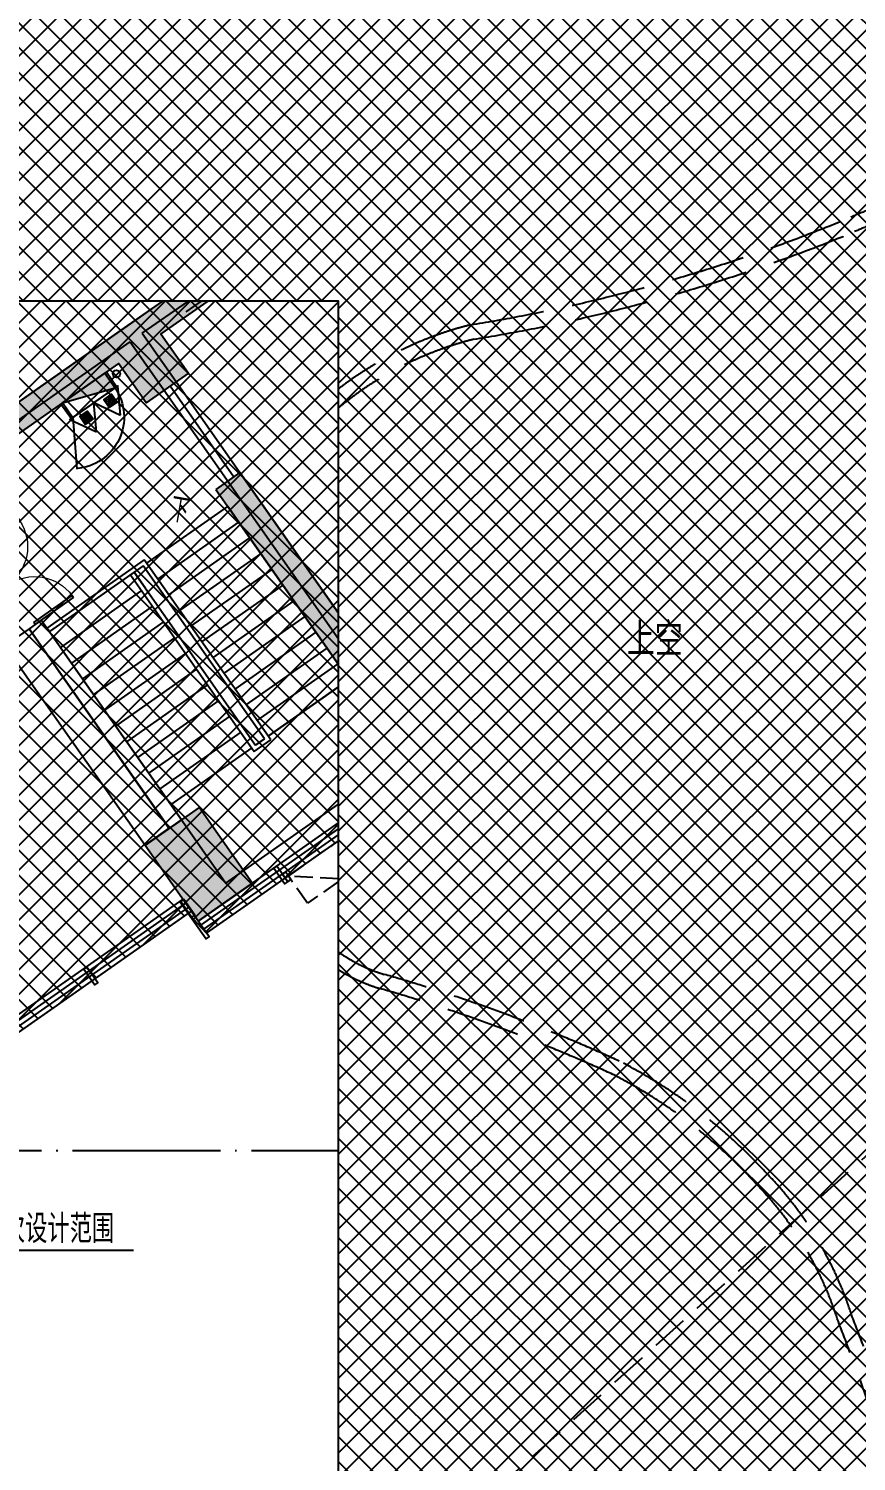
# Model space of a CAD drawing. Header units: millimetres. Extents: x 12325263 to 13848842, y -1463133 to 573208.
# Drawn here: x 12522048 to 12533246, y -631816 to -612421 of the extents above; entities that cross this region are included whole.
import ezdxf
from ezdxf.xclip import XClip

# ---------------------------------------------------------------- set-up
doc = ezdxf.new("R2010")
doc.units = ezdxf.units.MM
doc.header["$LTSCALE"] = 1000
doc.header["$XCLIPFRAME"] = 0
for name, pattern in [('$0$DASH', [0.35, 0.25, -0.1]), ('11# 首层平面图(售)$0$$0$DASH', [0.35, 0.25, -0.1]), ('11#楼二层平面图(售)$0$ACAD_ISO02W100', [15, 12, -3]), ('ACAD_ISO02W100', [15, 12, -3]), ('DASHED2', [0.375, 0.25, -0.125]), ('DOTE', [2.42, 2, -0.2, 0.02, -0.2])]:
    doc.linetypes.add(name, pattern=pattern)
for name, color, linetype in [('11#楼二层平面图(售)$0$投影线', 6, '11#楼二层平面图(售)$0$ACAD_ISO02W100'), ('A-ANNO-TEXT', 7, 'Continuous'), ('A-AXIS', 16, 'DOTE'), ('A-WALL', 5, 'Continuous'), ('A-WALL-PATT', 8, 'Continuous'), ('AXIS', 3, 'Continuous'), ('BZX415$0$56号楼首层墙柱$0$0q-柱0', 4, 'Continuous'), ('BZX415$0$56号楼首层墙柱$0$0q-柱填充', 8, 'Continuous'), ('BZX415$0$5、6#楼首层平面图$0$1、2#楼标准层核心筒$0$1、2#楼标准层核心筒$0$WALL', 4, 'Continuous'), ('BZX415$0$5、6#楼首层平面图$0$WALL', 4, 'Continuous'), ('CURTWALL', 2, 'Continuous'), ('DIM_SYMB', 3, 'Continuous'), ('PUB_HATCH', 8, 'Continuous'), ('PUB_TEXT', 7, 'Continuous'), ('S-BZ', 7, 'Continuous'), ('S-消火栓', 10, 'Continuous'), ('S-消火栓立管', 20, 'Continuous'), ('S-灭火器', 2, 'Continuous'), ('s-首层组合pm$0$hs$0$首二层+地下室_04(1)$0$0F$0$12#楼首层平面图$0$CURTWALL', 2, 'Continuous'), ('STAIR', 2, 'Continuous'), ('WALL', 5, 'Continuous'), ('WINDOW', 4, 'Continuous'), ('外立面', 83, 'Continuous'), ('投影线', 6, 'ACAD_ISO02W100'), ('首二层+地下室_04(1)$0$1#1F$0$1#楼首层平面图$0$1#楼首层平面图$0$CURTWALL', 2, 'Continuous')]:
    doc.layers.add(name, color=color, linetype=linetype)
doc.styles.add('_TCH_DIM', font='SIMPLEX.shx', dxfattribs={"width": 0.7, "bigfont": 'GBCBIG.shx'})
doc.styles.add('TITXV', font='', dxfattribs={"width": 0.7})
doc.styles.add('宋体', font='', dxfattribs={"width": 0.65})
doc.styles.get('TITXV').set_extended_font_data('SimSun')
doc.styles.get('宋体').set_extended_font_data('SimSun')

# ---------------------------------------------------------------- blocks, each defined once
blk = doc.blocks.new('A$C3A5F05FE')
at = {"color": 8, "linetype": '11# 首层平面图(售)$0$$0$DASH', "ltscale": 4}
for points in [[(70393.1, 58615), (76020.5, 52989.9), (92642.8, 44567.6), (99048.4, 46264.6)], [(70322.4, 58544.3), (75961.1, 52907.9), (92631.5, 44461.2), (99091.3, 46172.5)]]:
    blk.add_lwpolyline(points, dxfattribs=at)
for points in [[(113157.9, 50078.2, 0.050408), (113506.8, 51979.3, 0.3987693), (109313.6, 56653.2, 0.1496509), (105699.4, 55564.7, -0.0580203), (100912, 53256.7, 0.1412847), (98856.7, 51525.6, 0.1412847)], [(112965.9, 50133.9, 0.0502953), (113307.1, 51991.3, 0.3978642), (109304.7, 56453.2, 0.1494176), (105808.7, 55397.2, -0.0579584), (100985.3, 53070.4, 0.1409566), (99021.3, 51411.9, 0.1935554), (98402.1, 48804, 0.0735055), (99675.7, 45475.2, 0.2400182), (101279.3, 44393.6, -0.0376712), (104613.5, 43787.8, -0.0882987), (106795.9, 42669.1, -0.1171837), (108304.8, 40949.2, -0.0128903), (109225.5, 39332.7, 0.0976665), (111620.4, 37433.7, 0.1819727), (113958.9, 37297.2, 0.2515961), (116532.6, 39990.2, 0.0546219), (115659.6, 49563.4, 0.4630226)], [(104563, 43594.3, 0.0376908), (101256.8, 44194.8, -0.2401578), (99501.1, 45377.7, -0.0736333), (98205.4, 48767.4, -0.1940347), (98858, 51527.4, -0.1940347)], [(104559.3, 43595.2, -0.0883133), (106678.9, 42506.8, -0.1175585), (108130.6, 40850.8, -0.0130774), (109059.1, 39219.7, 0.0985998), (111536, 37252.2, 0.1822214), (114018.3, 37106.3, 0.0033442), (114020.9, 37107.1, 0.2532382), (116732.1, 39961.5, 0.0547635), (115855.6, 49603.1, 0.0547635)]]:
    blk.add_lwpolyline(points, format="xyb", dxfattribs=at)
blk = doc.blocks.new('asdfadgf')
at = {"layer": '投影线', "linetype": 'DASHED2', "ltscale": 2}
for points in [[(23530, -12936), (16584, -13527), (1628, -2322), (-3323, 4738)], [(23530, -12835), (16614, -13424), (1701, -2251), (-3241, 4796)]]:
    blk.add_lwpolyline(points, dxfattribs=at)
blk = doc.blocks.new('asdfaggagBZX415$0$56号楼首层墙柱')
at = {"layer": 'BZX415$0$56号楼首层墙柱$0$0q-柱填充'}
h = blk.add_hatch(color=256, dxfattribs=at)
h.dxf.hatch_style = 1
h.paths.add_polyline_path([(-2300, -6300), (-2300, -5000), (9050, -5000), (9050, -4550), (9550, -4550), (9550, -5000), (11350, -5000), (11350, -5350), (2250, -5350), (2250, -6000), (1550, -6000), (1550, -5350), (-1300, -5350), (-1300, -6300)])
h = blk.add_hatch(color=256, dxfattribs=at)
h.dxf.hatch_style = 1
h.paths.add_polyline_path([(1650, -7500), (1650, -11950), (2500, -11950), (2500, -11250), (2050, -11250), (2050, -7500)])
h = blk.add_hatch(color=256, dxfattribs=at)
h.dxf.hatch_style = 1
h.paths.add_polyline_path([(-1900, -10900), (-1000, -10900), (-1000, -12150), (-1900, -12150)])
at = {"layer": 'BZX415$0$56号楼首层墙柱$0$0q-柱0'}
for points in [[(-2300, -6300), (-2300, -5000), (9050, -5000), (9050, -4550), (9550, -4550), (9550, -5000), (11350, -5000), (11350, -5350), (2250, -5350), (2250, -6000), (1550, -6000), (1550, -5350), (-1300, -5350), (-1300, -6300)], [(1650, -7500), (1650, -11950), (2500, -11950), (2500, -11250), (2050, -11250), (2050, -7500)], [(-1900, -10900), (-1000, -10900), (-1000, -12150), (-1900, -12150)]]:
    blk.add_lwpolyline(points, close=True, dxfattribs=at)
blk = doc.blocks.new('asdfaggagA$C1B177A32')
at = {"layer": 'Defpoints'}
for p, q in [((0, 693), (0, 933)), ((25, 933), (0, 933)), ((725, 933), (750, 933)), ((750, 693), (750, 933)), ((0, 693), (750, 693))]:
    blk.add_line(p, q, dxfattribs=at)
at = {"layer": 'S-BZ'}
blk.add_line((25, 693), (725, 693), dxfattribs=at)
at = {"layer": 'S-消火栓'}
for p, q in [((25, 933), (25, 693)), ((725, 933), (25, 933)), ((725, 933), (25, 693)), ((725, 693), (725, 933)), ((25, 693), (725, 693))]:
    blk.add_line(p, q, dxfattribs=at)
at = {"layer": 'S-消火栓', "color": 0}
blk.add_line((725, 692), (1081, 89), dxfattribs=at)
blk.add_arc((725, 700), 700, 180.6, 300.6, dxfattribs=at)
at = {"layer": 'S-消火栓'}
blk.add_solid([(25, 933), (25, 693), (725, 933)], dxfattribs=at)
blk = doc.blocks.new('asdfaggag$TWTSYS$00000546')
h = blk.add_hatch()
h.set_pattern_fill('ANSI31', color=256, scale=200, style=0)
h.set_pattern_definition([(45, (-38543.802, -6670.83), (-17.67767, 17.67767), [])])
h.paths.add_polyline_path([(-65, 174), (65, 174), (65, 44), (-65, 44)])
for points in [[(0, 344), (-198, 0), (198, 0)], [(-65, 174), (65, 174), (65, 44), (-65, 44)]]:
    blk.add_lwpolyline(points, close=True)
blk = doc.blocks.new('asdfaggagA$C780603D1')
at = {"layer": 'S-灭火器', "rotation": 270}
for p in [(0, 595), (0, 198)]:
    blk.add_blockref('asdfaggag$TWTSYS$00000546', p, dxfattribs=at)
blk = doc.blocks.new('asdfaggagA$C5C9A7AF5')
at = {"layer": 'S-消火栓', "xscale": -1, "rotation": 180}
blk.add_blockref('asdfaggagA$C1B177A32', (22, 933), dxfattribs=at)
at = {"layer": 'S-灭火器', "rotation": 90}
blk.add_blockref('asdfaggagA$C780603D1', (794, 240), dxfattribs=at)
blk = doc.blocks.new('asdfaggag$DorLib2D$00000002')
for p, q in [((-0.5, 0), (-0.5, 0.4875)), ((-0.475, 0.4875), (-0.5, 0.4875)), ((-0.475, 0), (-0.475, 0.4875)), ((0.475, 0), (0.475, 0.4875)), ((0.475, 0.4875), (0.5, 0.4875)), ((0.5, 0), (0.5, 0.4875)), ((-0.5, 0), (-0.475, 0)), ((0.5, 0), (0.475, 0))]:
    blk.add_line(p, q)
at = {"lineweight": 13}
for centre, start, end in [((-0.4875, 0), 0, 88.53072), ((0.4875, 0), 91.46928, 180)]:
    blk.add_arc(centre, 0.4875, start, end, dxfattribs=at)
blk = doc.blocks.new('asdfaggagghrth')
at = {"color": 8}
blk.add_lwpolyline([(-1898, -7594), (-1898, -10895), (-1498, -10896), (-1499, -7595)], close=True, dxfattribs=at)
at = {"layer": '11#楼二层平面图(售)$0$投影线'}
blk.add_lwpolyline([(1950, -6000), (1950, -7500)], dxfattribs=at)
at = {"layer": 'BZX415$0$5、6#楼首层平面图$0$1、2#楼标准层核心筒$0$1、2#楼标准层核心筒$0$WALL'}
blk.add_line((6600, -5300), (2700, -5300), dxfattribs=at)
at = {"layer": 'BZX415$0$5、6#楼首层平面图$0$WALL'}
for p, q in [((-1500, -5000), (1950, -5000)), ((1950, -5000), (5250, -5000)), ((-1800, -5200), (1850, -5200)), ((1850, -5200), (1850, -11250)), ((2050, -5200), (2050, -11250)), ((2050, -5200), (5150, -5200))]:
    blk.add_line(p, q, dxfattribs=at)
at = {"layer": 'CURTWALL', "linetype": 'ByBlock'}
for p, q in [((-14950, -11790), (-1896, -11788)), ((-1896, -11788), (-1896, -11988)), ((-14950, -11857), (-1896, -11855)), ((-14950, -11923), (-1896, -11921)), ((-14950, -11990), (-1896, -11988))]:
    blk.add_line(p, q, dxfattribs=at)
for points in [[(-1900, -12150), (2000, -12150)], [(-1900, -12216), (2000, -12216)], [(-1900, -12284), (2000, -12284)], [(-1900, -12350), (2000, -12350)]]:
    blk.add_lwpolyline(points, dxfattribs=at)
at = {"layer": 'DIM_SYMB'}
blk.add_lwpolyline([(952, -7654, 0, 0, 0), (952, -11294, 0, 0, 0), (-598, -11294, 0, 0, 0), (-598, -8474, 80, 0, 0), (-598, -8174, 0, 0, 0)], format="xyseb", dxfattribs=at)
at = {"layer": 'S-消火栓立管', "linetype": 'Continuous'}
blk.add_circle((1449, -5447), 50, dxfattribs=at)
at = {"layer": 'STAIR'}
for p, q in [((312, -7724), (-1298, -7725)), ((-1298, -7785), (-1298, -7725)), ((312, -10704), (312, -7724)), ((252, -7784), (-1298, -7785)), ((42, -7784), (42, -10704)), ((102, -7784), (42, -7784)), ((102, -7784), (102, -10644)), ((102, -8044), (102, -7784)), ((252, -10644), (252, -7784)), ((252, -10644), (252, -7784)), ((312, -7784), (1652, -7784)), ((1652, -10644), (1652, -7784)), ((42, -8044), (-1298, -8045)), ((-1298, -8045), (-1298, -10645)), ((102, -8044), (102, -10644)), ((312, -8044), (1652, -8044)), ((42, -8304), (-1298, -8305)), ((312, -8304), (1652, -8304)), ((42, -8564), (-1298, -8565)), ((312, -8564), (1652, -8564)), ((42, -8824), (-1298, -8825)), ((312, -8824), (1652, -8824)), ((42, -9084), (-1298, -9085)), ((312, -9084), (1652, -9084)), ((42, -9344), (-1298, -9345)), ((312, -9344), (1652, -9344)), ((42, -9604), (-1298, -9605)), ((312, -9604), (1652, -9604)), ((42, -9864), (-1298, -9865)), ((312, -9864), (1652, -9864)), ((42, -10124), (-1298, -10125)), ((312, -10124), (1652, -10124)), ((42, -10384), (-1298, -10385)), ((312, -10384), (1652, -10384)), ((42, -10644), (-1298, -10645)), ((42, -10644), (-1298, -10645)), ((-1298, -10645), (-1298, -11945)), ((102, -10644), (252, -10644)), ((252, -10644), (102, -10644)), ((312, -10644), (1652, -10644)), ((1652, -10644), (312, -10644)), ((42, -10704), (312, -10704)), ((-1298, -11945), (1652, -11944))]:
    blk.add_line(p, q, dxfattribs=at)
at = {"layer": 'WALL'}
for p, q in [((-1299, -7594), (-1499, -7595)), ((-1499, -7595), (-1498, -10897)), ((-1298, -10897), (-1299, -7594)), ((-1498, -10897), (-1298, -10897))]:
    blk.add_line(p, q, dxfattribs=at)
at = {"layer": '外立面'}
for points in [[(-3540, -11796), (-3540, -12055), (-3490, -12055), (-3490, -11796)], [(-1950, -11788), (-1950, -12409), (-1900, -12409), (-1900, -11788)], [(-1940, -11796), (-1940, -12055), (-1890, -12055), (-1890, -11796)], [(-650, -12150), (-650, -12409), (-600, -12409), (-600, -12150)], [(-600, -12283), (-600, -12409), (-550, -12409), (-550, -12283)]]:
    blk.add_lwpolyline(points, close=True, dxfattribs=at)
at = {"layer": '外立面', "linetype": '$0$DASH'}
blk.add_lwpolyline([(-550, -12350), (600, -12350), (600, -12800), (-550, -12800)], close=True, dxfattribs=at)
blk.add_lwpolyline([(600, -12350), (25, -12800), (-550, -12350)], dxfattribs=at)
at = {"layer": 'BZX415$0$56号楼首层墙柱$0$0q-柱填充'}
blk.add_blockref('asdfaggagBZX415$0$56号楼首层墙柱', (0, 0), dxfattribs=at)
at = {"layer": 'S-消火栓', "rotation": 179.9996244866067}
blk.add_blockref('asdfaggagA$C5C9A7AF5', (1371, -5352), dxfattribs=at)
at = {"layer": 'WINDOW', "xscale": -1300, "yscale": 1300, "zscale": -1300, "rotation": 270.0088933800033}
blk.add_blockref('asdfaggag$DorLib2D$00000002', (-1399, -6945), dxfattribs=at)
at = {"layer": 'PUB_TEXT', "style": '_TCH_DIM'}
blk.add_text('下', height=338, rotation=315.0102, dxfattribs=at).set_placement((884, -7482))
blk = doc.blocks.new('qlzw')
at = {"layer": 'A-AXIS'}
blk.add_line((12411416.8, 1078989.8), (12486866.8, 1078989.8), dxfattribs=at)

msp = doc.modelspace()

# ---------------------------------------------------------------- hatches: boundary and pattern name
at = {"layer": 'A-WALL-PATT'}
h = msp.add_hatch(dxfattribs=at)
h.set_pattern_fill('ANSI37', color=252, scale=150)
h.set_pattern_definition([(45, (-400000, 0), (-168.3798023, 168.3798023), []), (135, (-400000, 0), (-168.3798023, -168.3798023), [])])
edge = h.paths.add_edge_path()
edge.add_line((12617170, -539458), (12627664.7, -539458))
edge.add_line((12627664.7, -539458), (12617498.2, -546587.6))
edge.add_line((12617498.2, -546587.6), (12598406.6, -559976.1))
edge.add_line((12598406.6, -559976.1), (12585091.3, -540989.1))
edge.add_line((12585091.3, -540989.1), (12584144.7, -541197.3))
edge.add_line((12584144.7, -541197.3), (12583864.1, -542803.9))
edge.add_arc((12578880.4, -541928.7), 5060, 269.14738, 350.03971, ccw=False)
edge.add_arc((12578698.9, -554127.5), 7140.2, 89.14809, 125.03345)
edge.add_line((12574600, -548281), (12560037.5, -558490.6))
edge.add_line((12560037.5, -558490.6), (12559927.1, -558471.2))
edge.add_line((12559927.1, -558471.2), (12559927.1, -564050))
edge.add_line((12559927.1, -564050), (12558858.8, -564810))
edge.add_line((12558858.8, -564810), (12559927.1, -566333.2))
edge.add_line((12559927.1, -566333.2), (12559927.6, -588159))
edge.add_line((12559927.6, -588159), (12558263.3, -589586.8))
edge.add_line((12558263.3, -589586.8), (12557796.8, -589586.8))
edge.add_line((12557796.8, -589586.8), (12557796.8, -598151.2))
edge.add_line((12557796.8, -598151.2), (12560482.1, -600836.4))
edge.add_arc((12552451.5, -592361.2), 11675.6, 270.02561, 313.45682, ccw=False)
edge.add_line((12552456.7, -604036.8), (12551424.9, -604036.8))
edge.add_arc((12551424.9, -607536.8), 3500, 90, 186.80534)
edge.add_line((12547949.6, -607951.5), (12549871.4, -624055.3))
edge.add_line((12549871.4, -624055.3), (12550966.8, -633201.5))
edge.add_line((12550966.8, -633201.5), (12550966.8, -643886.8))
edge.add_line((12550966.8, -643886.8), (12550966.8, -653386.8))
edge.add_line((12550966.8, -653386.8), (12614072.2, -653386.8))
edge.add_line((12614072.2, -653386.8), (12616970.5, -653386.8))
edge.add_arc((12639113.3, -663769.1), 24455.9, 154.87893, 159.83059)
edge.add_arc((12619069.5, -656056.1), 3000, 166.12633, 249.14639)
edge.add_arc((12632240.8, -621479.9), 40000, 249.14639, 262.18067)
edge.add_line((12626798.8, -661108), (12526241.6, -661108))
edge.add_line((12526241.6, -661108), (12526241.6, -616108))
edge.add_line((12526241.6, -616108), (12504241.6, -616108))
edge.add_line((12504241.6, -616108), (12504241.6, -539458))
edge.add_line((12504241.6, -539458), (12586460, -539458))
edge.add_line((12586460, -539458), (12617170, -539458))

# ---------------------------------------------------------------- linework, layer by layer
at = {"layer": 'PUB_HATCH'}
msp.add_lwpolyline([(12557796.8, -589586.8), (12557796.8, -598151.2), (12560482.1, -600836.4, -0.1918059), (12552456.7, -604036.8), (12551424.9, -604036.8, 0.4494458), (12547949.6, -607951.5), (12549871.4, -624055.3), (12550966.8, -633201.5), (12550966.8, -643886.8), (12550966.8, -653386.8), (12614072.2, -653386.8), (12616970.5, -653386.8, 0.021609), (12616157, -655336.8, 0.3789662), (12618001.6, -658859.6, 0.0569342), (12626798.8, -661108), (12526241.6, -661108), (12526241.6, -616108), (12504241.6, -616108), (12504241.6, -539458)], format="xyb", dxfattribs=at)

# ---------------------------------------------------------------- next in the draw order: block references
at = {"layer": 's-首层组合pm$0$hs$0$首二层+地下室_04(1)$0$0F$0$12#楼首层平面图$0$CURTWALL'}
ref = msp.add_blockref('A$C3A5F05FE', (12419426.3, -651432.9), dxfattribs=dict(at, rotation=350.0412449425006))
XClip(ref).set_block_clipping_path([(195513.2503203545, 148017.0485826777), (64172.5014155116, 124955.6050650277), (77428.2917839233, 49460.5289228798), (99096.806788845, 53265.1915204667), (106879.0711930003, 8943.2290103992), (216551.3050909508, 28200.0099301159)])

# ---------------------------------------------------------------- next in the draw order: hatches: boundary and pattern name
at = {"layer": 'A-WALL-PATT'}
h = msp.add_hatch(dxfattribs=at)
h.set_pattern_fill('ANSI37', color=252, scale=150)
h.set_pattern_definition([(45, (2000, 0), (-168.3798023, 168.3798023), []), (135, (2000, 0), (-168.3798023, -168.3798023), [])])
h.paths.add_polyline_path([(12513409.1, -616108), (12511713.1, -617291.6), (12511600.9, -617131.4), (12505991.9, -621063.6), (12513563.4, -631864), (12524207.2, -624400.1), (12524455.8, -624667.5), (12526241.6, -623415.7), (12526241.6, -616108)])

# ---------------------------------------------------------------- next in the draw order: linework, layer by layer
msp.add_lwpolyline([(12474241.6, -616108), (12474241.6, -661108), (12526241.6, -661108), (12526241.6, -616108)], close=True)
at = {"layer": 'A-WALL-PATT', "color": 252}
msp.add_lwpolyline([(12513409.1, -616108), (12511713.1, -617291.6), (12511600.9, -617131.4), (12505991.9, -621063.6), (12513563.4, -631864), (12524207.2, -624400.1), (12524455.8, -624667.5), (12526241.6, -623415.7), (12526241.6, -616108)], close=True, dxfattribs=at)
at = {"layer": 'AXIS'}
msp.add_line((12518979.7, -628958.9), (12523464.1, -628958.9), dxfattribs=at)
at = {"layer": '投影线', "linetype": 'DASHED2', "ltscale": 2}
msp.add_line((12514941.6, -644308), (12597796.8, -569586.8), dxfattribs=at)

# ---------------------------------------------------------------- next in the draw order: block references
ref = msp.add_blockref('asdfadgf', (12501769.6, -610155))
XClip(ref).set_block_clipping_path([(135821.9674536306, 70697.0570140225), (2471.9674536195, 70697.0570140225), (2471.9674536195, -5952.9429859775), (24471.9674536195, -5952.9429859775), (24471.9674536195, -50952.9429859775), (135821.9674516302, -50952.942985978)])
at = {"layer": 'A-WALL'}
ref = msp.add_blockref('qlzw', (50574.7, -1706597.7), dxfattribs=at)
XClip(ref).set_block_clipping_path([(12423666.8107101675, 1045489.7590905253), (12475666.8152715173, 1090489.7590905258)])
at = {"layer": '首二层+地下室_04(1)$0$1#1F$0$1#楼首层平面图$0$1#楼首层平面图$0$CURTWALL', "linetype": 'ByBlock'}
ref = msp.add_blockref('asdfaggagghrth', (12518922.2, -613464.3), dxfattribs=dict(at, rotation=35.03220978199124))
XClip(ref).set_block_clipping_path([(-63935.0757833719, -13363.7101751454), (-21355.9396464862, -43213.6287716348), (4475.7184114903, -6366.3026545895), (-38103.4177253954, 23483.6159418998)])

# ---------------------------------------------------------------- next in the draw order: texts
at = {"layer": 'A-ANNO-TEXT', "style": 'TITXV', "width": 0.7}
msp.add_text('上空', height=396.52, dxfattribs=at).set_placement((12530139.9, -620869.6))
at = {"layer": 'PUB_TEXT', "style": '宋体', "width": 0.65}
msp.add_text('阴影填充范围非本次设计范围', height=339.873, dxfattribs=at).set_placement((12519288.4, -628823.9))

doc.saveas('drawing.dxf')
